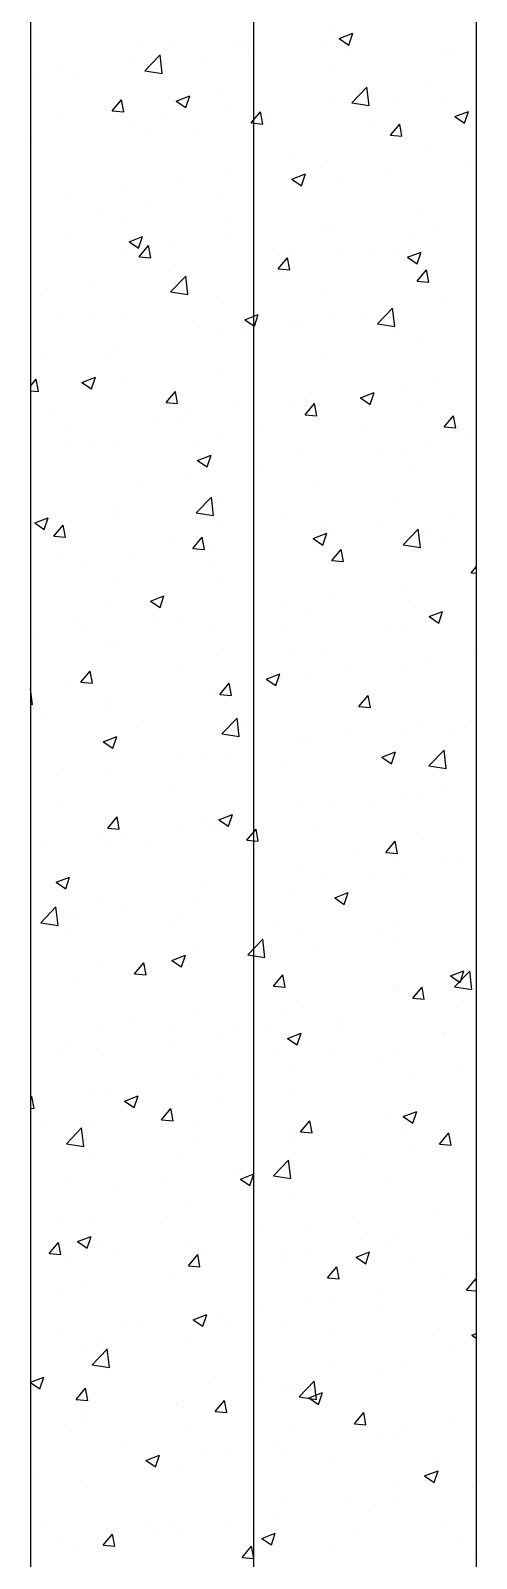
# Model space of a CAD drawing. Header units: millimetres. Extents: x 331487 to 517269, y 198509 to 399936.
# Drawn here: x 423704 to 423934, y 326280 to 327068 of the extents above; entities that cross this region are included whole.
import ezdxf

# ---------------------------------------------------------------- set-up
doc = ezdxf.new("R2010")
doc.units = ezdxf.units.MM
doc.header["$MEASUREMENT"] = 0
doc.layers.add('COLUMN', color=6, linetype='Continuous')
doc.layers.add('FOOTING', color=5, linetype='Continuous')

msp = doc.modelspace()

# ---------------------------------------------------------------- linework, layer by layer
at = {"layer": 'COLUMN'}
for p, q in [((423704.35, 327478.51), (423704.35, 324818.51)), ((423934.35, 325118.51), (423934.35, 327478.51))]:
    msp.add_line(p, q, dxfattribs=at)
at = {"layer": 'COLUMN', "color": 2, "linetype": 'Continuous'}
for p, q in [((423708.26, 327064.61), (423708.26, 327064.61)), ((423859.96, 327067.68), (423859.96, 327067.68)), ((423863.5, 327064.11), (423870.5, 327066.8)), ((423863.5, 327064.11), (423868.47, 327060.76)), ((423868.47, 327060.76), (423870.5, 327066.8)), ((423761.64, 327062.35), (423761.64, 327062.35)), ((423763.33, 327047.49), (423771.12, 327055.6)), ((423772.23, 327046.12), (423771.13, 327055.62)), ((423777.92, 327059.51), (423777.92, 327059.51)), ((423808.62, 327060.64), (423808.62, 327060.64)), ((423815.02, 327060.1), (423815.02, 327060.1)), ((423816.8, 327057.08), (423816.8, 327057.08)), ((423854.67, 327062.07), (423854.67, 327062.07)), ((423868.4, 327057.84), (423868.4, 327057.84)), ((423918.52, 327057.58), (423918.52, 327057.58)), ((423921.78, 327055.59), (423921.78, 327055.59)), ((423719.61, 327049.5), (423719.61, 327049.5)), ((423756.68, 327053.14), (423756.68, 327053.14)), ((423763.34, 327047.5), (423772.23, 327046.12)), ((423791.76, 327053.78), (423791.76, 327053.78)), ((423860.2, 327047.57), (423860.2, 327047.57)), ((423706.17, 327046.74), (423706.17, 327046.74)), ((423728.61, 327045.47), (423728.61, 327045.47)), ((423909.26, 327040.79), (423909.26, 327040.79)), ((423746.48, 327026.83), (423751.3, 327032.58)), ((423752.46, 327026.3), (423751.3, 327032.57)), ((423779.48, 327031.86), (423786.48, 327034.55)), ((423779.48, 327031.86), (423784.45, 327028.5)), ((423784.45, 327028.5), (423786.47, 327034.55)), ((423801.89, 327037.56), (423801.89, 327037.56)), ((423858.75, 327034.39), (423858.75, 327034.39)), ((423870.05, 327030.93), (423877.84, 327039.05)), ((423878.96, 327029.57), (423877.85, 327039.07)), ((423916.55, 327034.24), (423916.55, 327034.24)), ((423720.66, 327024.96), (423720.66, 327024.96)), ((423743.57, 327027.55), (423743.57, 327027.55)), ((423746.48, 327026.83), (423752.46, 327026.31)), ((423807.4, 327027.35), (423807.4, 327027.35)), ((423818.21, 327020.56), (423823.03, 327026.3)), ((423824.18, 327020.03), (423823.03, 327026.3)), ((423870.06, 327030.95), (423878.96, 327029.57)), ((423891.52, 327030.94), (423891.52, 327030.94)), ((423923.19, 327023.85), (423930.19, 327026.54)), ((423923.19, 327023.85), (423928.16, 327020.5)), ((423928.16, 327020.49), (423930.19, 327026.54)), ((423755.47, 327019.85), (423755.47, 327019.85)), ((423774.04, 327022.7), (423774.04, 327022.7)), ((423790.49, 327017.64), (423790.49, 327017.64)), ((423818.21, 327020.56), (423824.18, 327020.03)), ((423827.42, 327020.44), (423827.42, 327020.44)), ((423828.36, 327022.62), (423828.36, 327022.62)), ((423880.8, 327018.19), (423880.8, 327018.19)), ((423889.93, 327014.28), (423894.75, 327020.03)), ((423895.91, 327013.75), (423894.75, 327020.02)), ((423934.19, 327015.93), (423934.19, 327015.93)), ((423704.95, 327013.45), (423704.95, 327013.45)), ((423765.46, 327014.34), (423765.46, 327014.34)), ((423889.93, 327014.28), (423895.91, 327013.76)), ((423898.4, 327012.57), (423898.4, 327012.57)), ((423840.08, 327002.56), (423840.08, 327002.56)), ((423857.53, 327001.1), (423857.53, 327001.1)), ((423908.04, 327007.5), (423908.04, 327007.5)), ((423781.76, 326992.55), (423781.76, 326992.55)), ((423806.19, 326994.06), (423806.19, 326994.06)), ((423839.17, 326991.6), (423846.17, 326994.29)), ((423844.14, 326988.24), (423846.16, 326994.28)), ((423890.25, 326994.79), (423890.25, 326994.79)), ((423928.12, 326999.78), (423928.12, 326999.78)), ((423754.25, 326986.56), (423754.25, 326986.56)), ((423839.17, 326991.6), (423844.14, 326988.24)), ((423865.21, 326991.5), (423865.21, 326991.5)), ((423723.44, 326982.54), (423723.44, 326982.54)), ((423764.18, 326978.2), (423764.18, 326978.2)), ((423802.06, 326983.18), (423802.06, 326983.18)), ((423739.15, 326974.9), (423739.15, 326974.9)), ((423754.57, 326971.6), (423754.57, 326971.6)), ((423807.95, 326969.35), (423807.95, 326969.35)), ((423906.83, 326974.22), (423906.83, 326974.22)), ((423755.14, 326959.34), (423762.15, 326962.03)), ((423760.11, 326955.99), (423762.14, 326962.03)), ((423804.97, 326960.77), (423804.97, 326960.77)), ((423856.32, 326967.81), (423856.32, 326967.81)), ((423861.33, 326967.09), (423861.33, 326967.09)), ((423914.71, 326964.83), (423914.71, 326964.83)), ((423722.27, 326960.42), (423722.27, 326960.42)), ((423753.03, 326953.27), (423753.03, 326953.27)), ((423755.14, 326959.34), (423760.12, 326955.99)), ((423760.36, 326951.61), (423765.18, 326957.36)), ((423766.33, 326951.08), (423765.18, 326957.35)), ((423775.65, 326958.17), (423775.65, 326958.17)), ((423829.03, 326955.91), (423829.03, 326955.91)), ((423863.94, 326955.35), (423863.94, 326955.35)), ((423882.42, 326953.66), (423882.42, 326953.66)), ((423894.27, 326952.91), (423894.27, 326952.91)), ((423898.86, 326951.34), (423905.86, 326954.02)), ((423901.81, 326960.34), (423901.81, 326960.34)), ((423903.83, 326947.98), (423905.86, 326954.02)), ((423760.36, 326951.61), (423766.33, 326951.09)), ((423832.08, 326945.34), (423836.9, 326951.08)), ((423832.08, 326945.34), (423838.06, 326944.81)), ((423838.06, 326944.81), (423836.9, 326951.08)), ((423838.91, 326952.06), (423838.91, 326952.06)), ((423898.86, 326951.34), (423903.83, 326947.98)), ((423737.88, 326938.76), (423737.88, 326938.76)), ((423775.75, 326943.74), (423775.75, 326943.74)), ((423776.58, 326933.52), (423784.37, 326941.64)), ((423785.49, 326932.16), (423784.39, 326941.65)), ((423835.95, 326942.89), (423835.95, 326942.89)), ((423903.81, 326939.06), (423908.63, 326944.81)), ((423903.81, 326939.06), (423909.79, 326938.54)), ((423905.61, 326940.93), (423905.61, 326940.93)), ((423909.78, 326938.53), (423908.63, 326944.8)), ((423712.84, 326935.46), (423712.84, 326935.46)), ((423776.6, 326933.54), (423785.49, 326932.16)), ((423777.63, 326932.88), (423777.63, 326932.88)), ((423855.1, 326934.52), (423855.1, 326934.52)), ((423918.23, 326930.95), (423918.23, 326930.95)), ((423719.31, 326922.87), (423719.31, 326922.87)), ((423803.76, 326927.48), (423803.76, 326927.48)), ((423814.83, 326919.08), (423821.84, 326921.77)), ((423819.81, 326915.73), (423821.83, 326921.77)), ((423883.31, 326916.97), (423891.1, 326925.09)), ((423892.22, 326915.6), (423891.11, 326925.1)), ((423734.67, 326920.77), (423734.67, 326920.77)), ((423751.82, 326919.99), (423751.82, 326919.99)), ((423788.05, 326918.51), (423788.05, 326918.51)), ((423814.83, 326919.08), (423819.81, 326915.73)), ((423837.63, 326915.91), (423837.63, 326915.91)), ((423841.44, 326916.26), (423841.44, 326916.26)), ((423859.91, 326920.94), (423859.91, 326920.94)), ((423875.51, 326920.9), (423875.51, 326920.9)), ((423883.32, 326916.98), (423892.21, 326915.6)), ((423894.82, 326914), (423894.82, 326914)), ((423801.59, 326910.93), (423801.59, 326910.93)), ((423812.6, 326912.62), (423812.6, 326912.62)), ((423904.39, 326907.64), (423904.39, 326907.64)), ((423711.57, 326899.32), (423711.57, 326899.32)), ((423743.27, 326900.92), (423743.27, 326900.92)), ((423749.44, 326904.3), (423749.44, 326904.3)), ((423853.88, 326901.23), (423853.88, 326901.23)), ((423802.54, 326894.19), (423802.54, 326894.19)), ((423912.35, 326889.77), (423912.35, 326889.77)), ((423704.35, 326884.86), (423707.33, 326888.41)), ((423704.35, 326882.51), (423708.48, 326882.15)), ((423708.48, 326882.14), (423707.32, 326888.41)), ((423730.81, 326886.83), (423737.81, 326889.52)), ((423730.81, 326886.83), (423735.79, 326883.47)), ((423735.78, 326883.47), (423737.81, 326889.52)), ((423750.6, 326886.7), (423750.6, 326886.7)), ((423774.23, 326876.39), (423779.05, 326882.14)), ((423780.21, 326875.86), (423779.05, 326882.13)), ((423898.1, 326885.94), (423898.1, 326885.94)), ((423774.23, 326876.39), (423780.21, 326875.87)), ((423811.33, 326876.47), (423811.33, 326876.47)), ((423839.78, 326875.93), (423839.78, 326875.93)), ((423845.96, 326870.12), (423850.78, 326875.86)), ((423849.2, 326881.46), (423849.2, 326881.46)), ((423851.93, 326869.59), (423850.78, 326875.86)), ((423874.52, 326878.82), (423881.53, 326881.51)), ((423874.53, 326878.82), (423879.5, 326875.47)), ((423879.5, 326875.46), (423881.52, 326881.51)), ((423903.18, 326874.35), (423903.18, 326874.35)), ((423715.2, 326869.67), (423715.2, 326869.67)), ((423768.58, 326867.41), (423768.58, 326867.41)), ((423786.29, 326873.17), (423786.29, 326873.17)), ((423845.96, 326870.12), (423851.93, 326869.6)), ((423852.67, 326867.95), (423852.67, 326867.95)), ((423917.68, 326863.84), (423922.5, 326869.59)), ((423923.66, 326863.31), (423922.5, 326869.58)), ((423723.14, 326864.86), (423723.14, 326864.86)), ((423781.46, 326865.92), (423781.46, 326865.92)), ((423801.32, 326860.9), (423801.32, 326860.9)), ((423821.96, 326865.16), (423821.96, 326865.16)), ((423875.34, 326862.9), (423875.34, 326862.9)), ((423917.68, 326863.84), (423923.66, 326863.32)), ((423928.73, 326860.65), (423928.73, 326860.65)), ((423723.14, 326855.91), (423723.14, 326855.91)), ((423736.28, 326856.24), (423736.28, 326856.24)), ((423749.39, 326853.41), (423749.39, 326853.41)), ((423789.67, 326853.98), (423789.67, 326853.98)), ((423843.05, 326851.73), (423843.05, 326851.73)), ((423911.08, 326853.63), (423911.08, 326853.63)), ((423790.5, 326846.57), (423797.5, 326849.26)), ((423790.5, 326846.57), (423795.48, 326843.21)), ((423795.47, 326843.21), (423797.5, 326849.25)), ((423886.05, 326850.33), (423886.05, 326850.33)), ((423896.43, 326849.47), (423896.43, 326849.47)), ((423785.02, 326837.03), (423785.02, 326837.03)), ((423822.89, 326842.02), (423822.89, 326842.02)), ((423851.45, 326834.66), (423851.45, 326834.66)), ((423901.96, 326841.06), (423901.96, 326841.06)), ((423934.22, 326838.56), (423934.35, 326838.61)), ((423934.22, 326838.56), (423934.35, 326838.47)), ((423759.98, 326833.73), (423759.98, 326833.73)), ((423789.84, 326819.56), (423797.63, 326827.68)), ((423798.75, 326818.19), (423797.64, 326827.69)), ((423800.11, 326827.61), (423800.11, 326827.61)), ((423748.17, 326820.12), (423748.17, 326820.12)), ((423789.85, 326819.57), (423798.75, 326818.19)), ((423893.97, 326826.28), (423893.97, 326826.28)), ((423922.65, 326819.17), (423922.65, 326819.17)), ((423706.48, 326814.31), (423713.48, 326817)), ((423706.48, 326814.31), (423711.45, 326810.96)), ((423711.45, 326810.96), (423713.48, 326817)), ((423716.38, 326807.45), (423721.2, 326813.19)), ((423722.36, 326806.92), (423721.2, 326813.19)), ((423748.69, 326816.58), (423748.69, 326816.58)), ((423802.07, 326814.33), (423802.07, 326814.33)), ((423835.65, 326816.27), (423835.65, 326816.27)), ((423855.45, 326812.07), (423855.45, 326812.07)), ((423884.77, 326814.18), (423884.77, 326814.18)), ((423896.57, 326803.01), (423904.36, 326811.12)), ((423905.47, 326801.64), (423904.37, 326811.14)), ((423716.38, 326807.45), (423722.36, 326806.93)), ((423777.33, 326806.25), (423777.33, 326806.25)), ((423788.11, 326801.17), (423792.93, 326806.92)), ((423794.08, 326800.65), (423792.93, 326806.91)), ((423850.19, 326806.31), (423857.2, 326808.99)), ((423850.19, 326806.31), (423855.17, 326802.95)), ((423855.16, 326802.95), (423857.19, 326808.99)), ((423859.74, 326810.89), (423859.74, 326810.89)), ((423900.75, 326807.77), (423900.75, 326807.77)), ((423908.83, 326809.82), (423908.83, 326809.82)), ((423917.93, 326804.32), (423917.93, 326804.32)), ((423719.02, 326796.24), (423719.02, 326796.24)), ((423758.71, 326797.59), (423758.71, 326797.59)), ((423788.11, 326801.17), (423794.08, 326800.65)), ((423796.58, 326802.57), (423796.58, 326802.57)), ((423850.24, 326801.37), (423850.24, 326801.37)), ((423859.83, 326794.9), (423864.65, 326800.64)), ((423865.81, 326794.37), (423864.65, 326800.64)), ((423896.58, 326803.02), (423905.47, 326801.64)), ((423733.68, 326794.29), (423733.68, 326794.29)), ((423798.89, 326794.33), (423798.89, 326794.33)), ((423859.61, 326794.31), (423859.61, 326794.31)), ((423859.83, 326794.9), (423865.81, 326794.38)), ((423931.56, 326788.62), (423934.35, 326791.95)), ((423931.56, 326788.62), (423934.35, 326788.38)), ((423746.95, 326786.83), (423746.95, 326786.83)), ((423801.3, 326784.3), (423801.3, 326784.3)), ((423896.34, 326779.73), (423896.34, 326779.73)), ((423742.98, 326774.29), (423742.98, 326774.29)), ((423766.17, 326774.05), (423773.17, 326776.74)), ((423766.17, 326774.05), (423771.15, 326770.7)), ((423771.14, 326770.7), (423773.17, 326776.74)), ((423858.47, 326774.74), (423858.47, 326774.74)), ((423899.53, 326774.48), (423899.53, 326774.48)), ((423729.21, 326765.48), (423729.21, 326765.48)), ((423833.43, 326771.45), (423833.43, 326771.45)), ((423849.02, 326768.08), (423849.02, 326768.08)), ((423909.88, 326766.04), (423916.89, 326768.73)), ((423909.88, 326766.04), (423914.86, 326762.69)), ((423914.86, 326762.69), (423916.88, 326768.73)), ((423732.4, 326758.15), (423732.4, 326758.15)), ((423770.28, 326763.13), (423770.28, 326763.13)), ((423782.59, 326763.23), (423782.59, 326763.23)), ((423797.68, 326761.04), (423797.68, 326761.04)), ((423835.98, 326760.97), (423835.98, 326760.97)), ((423889.36, 326758.72), (423889.36, 326758.72)), ((423897.81, 326759.31), (423897.81, 326759.31)), ((423707.37, 326754.85), (423707.37, 326754.85)), ((423745.74, 326753.54), (423745.74, 326753.54)), ((423750.3, 326752.05), (423750.3, 326752.05)), ((423803.68, 326749.8), (423803.68, 326749.8)), ((423839.49, 326749.3), (423839.49, 326749.3)), ((423933.19, 326748.6), (423933.19, 326748.6)), ((423857.06, 326747.54), (423857.06, 326747.54)), ((423870.03, 326740.29), (423870.03, 326740.29)), ((423898.31, 326741.19), (423898.31, 326741.19)), ((423910.44, 326745.29), (423910.44, 326745.29)), ((423730.26, 326732.23), (423735.08, 326737.98)), ((423730.26, 326732.23), (423736.23, 326731.71)), ((423736.23, 326731.7), (423735.07, 326737.97)), ((423781.17, 326739.29), (423781.17, 326739.29)), ((423825.86, 326733.79), (423832.86, 326736.48)), ((423825.86, 326733.79), (423830.84, 326730.44)), ((423830.83, 326730.43), (423832.86, 326736.48)), ((423832.16, 326735.3), (423832.16, 326735.3)), ((423847.8, 326734.79), (423847.8, 326734.79)), ((423705.28, 326720.78), (423704.35, 326728.81)), ((423722.85, 326729.28), (423722.85, 326729.28)), ((423796.46, 326727.75), (423796.46, 326727.75)), ((423801.98, 326725.95), (423806.8, 326731.7)), ((423801.98, 326725.95), (423807.96, 326725.43)), ((423807.96, 326725.43), (423806.8, 326731.69)), ((423807.13, 326732.01), (423807.13, 326732.01)), ((423873.71, 326719.68), (423878.53, 326725.42)), ((423879.68, 326719.15), (423878.53, 326725.42)), ((423704.35, 326720.93), (423705.28, 326720.78)), ((423706.1, 326718.71), (423706.1, 326718.71)), ((423743.97, 326723.69), (423743.97, 326723.69)), ((423744.52, 326720.25), (423744.52, 326720.25)), ((423873.71, 326719.68), (423879.68, 326719.16)), ((423709.32, 326714.65), (423709.32, 326714.65)), ((423762.7, 326712.4), (423762.7, 326712.4)), ((423803.1, 326705.6), (423810.89, 326713.71)), ((423812.01, 326704.23), (423810.9, 326713.73)), ((423816.08, 326710.14), (423816.08, 326710.14)), ((423906.88, 326709.16), (423906.88, 326709.16)), ((423931.92, 326712.46), (423931.92, 326712.46)), ((423741.84, 326701.54), (423748.84, 326704.23)), ((423741.84, 326701.54), (423746.81, 326698.18)), ((423746.81, 326698.18), (423748.84, 326704.22)), ((423803.11, 326705.61), (423812.01, 326704.23)), ((423843.73, 326700.85), (423843.73, 326700.85)), ((423846.59, 326701.5), (423846.59, 326701.5)), ((423869.46, 326707.89), (423869.46, 326707.89)), ((423897.1, 326707.9), (423897.1, 326707.9)), ((423922.85, 326705.63), (423922.85, 326705.63)), ((423795.24, 326694.46), (423795.24, 326694.46)), ((423805.85, 326695.86), (423805.85, 326695.86)), ((423885.55, 326693.53), (423892.55, 326696.22)), ((423885.55, 326693.53), (423890.53, 326690.17)), ((423890.52, 326690.17), (423892.55, 326696.22)), ((423893.68, 326699.65), (423893.68, 326699.65)), ((423909.82, 326689.04), (423917.61, 326697.16)), ((423918.73, 326687.68), (423917.63, 326697.17)), ((423743.31, 326686.96), (423743.31, 326686.96)), ((423780.82, 326692.57), (423780.82, 326692.57)), ((423835.36, 326689.64), (423835.36, 326689.64)), ((423909.84, 326689.06), (423918.73, 326687.68)), ((423717.66, 326684.25), (423717.66, 326684.25)), ((423777.04, 326679.63), (423777.04, 326679.63)), ((423917.64, 326677.69), (423917.64, 326677.69)), ((423718.72, 326669.62), (423718.72, 326669.62)), ((423880.57, 326669.72), (423880.57, 326669.72)), ((423895.88, 326674.61), (423895.88, 326674.61)), ((423905.61, 326673.02), (423905.61, 326673.02)), ((423743.23, 326661.3), (423743.23, 326661.3)), ((423744.13, 326657.01), (423748.95, 326662.76)), ((423750.11, 326656.48), (423748.95, 326662.75)), ((423801.53, 326661.28), (423808.53, 326663.96)), ((423801.53, 326661.28), (423806.5, 326657.92)), ((423806.5, 326657.92), (423808.53, 326663.96)), ((423817.42, 326661.41), (423817.42, 326661.41)), ((423845.37, 326668.21), (423845.37, 326668.21)), ((423859.32, 326667.68), (423859.32, 326667.68)), ((423742.09, 326653.67), (423742.09, 326653.67)), ((423744.13, 326657.01), (423750.11, 326656.49)), ((423779.55, 326656.42), (423779.55, 326656.42)), ((423794.03, 326661.17), (423794.03, 326661.17)), ((423796.61, 326659.04), (423796.61, 326659.04)), ((423801, 326657.67), (423801, 326657.67)), ((423815.86, 326650.74), (423820.68, 326656.48)), ((423821.83, 326650.21), (423820.68, 326656.48)), ((423849.99, 326656.79), (423849.99, 326656.79)), ((423903.37, 326654.53), (423903.37, 326654.53)), ((423710.93, 326650.12), (423710.93, 326650.12)), ((423742.68, 326647.66), (423742.68, 326647.66)), ((423754.51, 326653.12), (423754.51, 326653.12)), ((423764.31, 326647.87), (423764.31, 326647.87)), ((423815.86, 326650.74), (423821.83, 326650.21)), ((423817.69, 326645.61), (423817.69, 326645.61)), ((423887.58, 326644.46), (423892.4, 326650.21)), ((423893.56, 326643.93), (423892.4, 326650.2)), ((423871.07, 326643.36), (423871.07, 326643.36)), ((423887.58, 326644.46), (423893.56, 326643.94)), ((423894.67, 326641.32), (423894.67, 326641.32)), ((423917.17, 326638.56), (423917.17, 326638.56)), ((423924.46, 326641.1), (423924.46, 326641.1)), ((423717.51, 326629.02), (423724.51, 326631.71)), ((423722.48, 326625.67), (423724.51, 326631.71)), ((423844.16, 326634.92), (423844.16, 326634.92)), ((423854.27, 326630.28), (423854.27, 326630.28)), ((423879.3, 326633.58), (423879.3, 326633.58)), ((423897.51, 326632.68), (423897.51, 326632.68)), ((423717.51, 326629.02), (423722.48, 326625.67)), ((423791.11, 326621.96), (423791.11, 326621.96)), ((423792.81, 326627.88), (423792.81, 326627.88)), ((423839.19, 326622.67), (423839.19, 326622.67)), ((423861.22, 326621.01), (423868.22, 326623.7)), ((423866.19, 326617.66), (423868.22, 326623.7)), ((423709.63, 326608.18), (423717.42, 326616.3)), ((423718.54, 326606.82), (423717.44, 326616.31)), ((423740.87, 326620.38), (423740.87, 326620.38)), ((423753.24, 326616.98), (423753.24, 326616.98)), ((423861.22, 326621.01), (423866.2, 326617.66)), ((423709.65, 326608.2), (423718.54, 326606.82)), ((423723.33, 326610.47), (423723.33, 326610.47)), ((423728.21, 326613.68), (423728.21, 326613.68)), ((423776.71, 326608.21), (423776.71, 326608.21)), ((423780.87, 326612.66), (423780.87, 326612.66)), ((423893.45, 326608.03), (423893.45, 326608.03)), ((423722.56, 326602.65), (423722.56, 326602.65)), ((423816.36, 326591.63), (423824.15, 326599.75)), ((423825.26, 326590.26), (423824.16, 326599.76)), ((423830.09, 326605.96), (423830.09, 326605.96)), ((423842.94, 326601.63), (423842.94, 326601.63)), ((423883.48, 326603.7), (423883.48, 326603.7)), ((423890.87, 326599.12), (423890.87, 326599.12)), ((423777.2, 326588.76), (423784.2, 326591.45)), ((423782.17, 326585.4), (423784.2, 326591.45)), ((423791.6, 326594.59), (423791.6, 326594.59)), ((423816.37, 326591.64), (423825.26, 326590.26)), ((423827.96, 326590.84), (423827.96, 326590.84)), ((423852.99, 326594.13), (423852.99, 326594.13)), ((423739.66, 326587.09), (423739.66, 326587.09)), ((423758.01, 326581.79), (423762.83, 326587.54)), ((423763.98, 326581.26), (423762.83, 326587.53)), ((423764.81, 326582.52), (423764.81, 326582.52)), ((423777.2, 326588.76), (423782.17, 326585.41)), ((423920.91, 326580.75), (423927.91, 326583.44)), ((423923.08, 326575.08), (423930.87, 326583.2)), ((423925.88, 326577.4), (423927.91, 326583.44)), ((423931.99, 326573.71), (423930.88, 326583.21)), ((423726.93, 326577.54), (423726.93, 326577.54)), ((423758.01, 326581.79), (423763.98, 326581.27)), ((423829.73, 326575.52), (423834.55, 326581.26)), ((423829.73, 326575.52), (423835.71, 326574.99)), ((423835.71, 326574.99), (423834.55, 326581.26)), ((423892.23, 326574.74), (423892.23, 326574.74)), ((423901.46, 326569.24), (423906.28, 326574.99)), ((423907.43, 326568.71), (423906.28, 326574.98)), ((423920.91, 326580.75), (423925.89, 326577.4)), ((423923.09, 326575.09), (423931.99, 326573.71)), ((423841.72, 326568.34), (423841.72, 326568.34)), ((423893.38, 326573.02), (423893.38, 326573.02)), ((423901.46, 326569.24), (423907.44, 326568.72)), ((423927.72, 326567.99), (423927.72, 326567.99)), ((423790.38, 326561.3), (423790.38, 326561.3)), ((423835.06, 326563.01), (423835.06, 326563.01)), ((423864.56, 326559.68), (423864.56, 326559.68)), ((423738.44, 326553.8), (423738.44, 326553.8)), ((423757.24, 326557.11), (423757.24, 326557.11)), ((423776.74, 326553), (423776.74, 326553)), ((423801.65, 326551.4), (423801.65, 326551.4)), ((423810.62, 326554.86), (423810.62, 326554.86)), ((423826.69, 326554.69), (423826.69, 326554.69)), ((423836.89, 326548.5), (423843.89, 326551.19)), ((423841.86, 326545.14), (423843.89, 326551.19)), ((423864, 326552.6), (423864, 326552.6)), ((423917.34, 326551.06), (423917.34, 326551.06)), ((423724.94, 326545.94), (423724.94, 326545.94)), ((423778.32, 326543.68), (423778.32, 326543.68)), ((423836.89, 326548.5), (423841.86, 326545.14)), ((423917.39, 326550.35), (423917.39, 326550.35)), ((423718.43, 326542.99), (423718.43, 326542.99)), ((423738.5, 326543.08), (423738.5, 326543.08)), ((423831.71, 326541.42), (423831.71, 326541.42)), ((423859.03, 326541.05), (423859.03, 326541.05)), ((423885.09, 326539.17), (423885.09, 326539.17)), ((423891.02, 326541.45), (423891.02, 326541.45)), ((423789.16, 326528.01), (423789.16, 326528.01)), ((423800.71, 326531.04), (423800.71, 326531.04)), ((423840.51, 326535.05), (423840.51, 326535.05)), ((423901.41, 326528.55), (423901.41, 326528.55)), ((423926.44, 326531.85), (423926.44, 326531.85)), ((423737.23, 326520.51), (423737.23, 326520.51)), ((423742.39, 326521.03), (423742.39, 326521.03)), ((423838.25, 326520.24), (423838.25, 326520.24)), ((423704.35, 326517.84), (423704.98, 326518.59)), ((423704.35, 326512.48), (423706.13, 326512.32)), ((423706.13, 326512.32), (423704.97, 326518.59)), ((423752.87, 326516.25), (423759.87, 326518.93)), ((423752.87, 326516.25), (423757.84, 326512.89)), ((423757.84, 326512.89), (423759.87, 326518.93)), ((423771.88, 326506.57), (423776.7, 326512.32)), ((423775.35, 326511.96), (423775.35, 326511.96)), ((423777.86, 326506.04), (423776.7, 326512.31)), ((423800.38, 326515.25), (423800.38, 326515.25)), ((423737.34, 326506.28), (423737.34, 326506.28)), ((423771.88, 326506.57), (423777.86, 326506.05)), ((423790.73, 326504.03), (423790.73, 326504.03)), ((423843.61, 326500.3), (423848.43, 326506.04)), ((423849.58, 326499.77), (423848.43, 326506.04)), ((423889.8, 326508.16), (423889.8, 326508.16)), ((423896.58, 326508.24), (423903.58, 326510.92)), ((423896.58, 326508.24), (423901.55, 326504.88)), ((423897.22, 326506.05), (423897.22, 326506.05)), ((423901.55, 326504.88), (423903.58, 326510.92)), ((423712.19, 326503.64), (423712.19, 326503.64)), ((423722.89, 326494.22), (423730.68, 326502.34)), ((423731.8, 326492.85), (423730.69, 326502.35)), ((423838.9, 326496.04), (423838.9, 326496.04)), ((423839.29, 326501.76), (423839.29, 326501.76)), ((423843.61, 326500.3), (423849.58, 326499.77)), ((423844.11, 326501.77), (423844.11, 326501.77)), ((423897.49, 326499.52), (423897.49, 326499.52)), ((423915.33, 326494.02), (423920.15, 326499.77)), ((423921.31, 326493.49), (423920.15, 326499.76)), ((423722.9, 326494.23), (423731.8, 326492.85)), ((423787.95, 326494.72), (423787.95, 326494.72)), ((423875.1, 326489.11), (423875.1, 326489.11)), ((423900.14, 326492.41), (423900.14, 326492.41)), ((423915.33, 326494.02), (423921.31, 326493.5)), ((423736.01, 326487.22), (423736.01, 326487.22)), ((423780.58, 326486.03), (423780.58, 326486.03)), ((423811.95, 326480.8), (423811.95, 326480.8)), ((423829.62, 326477.67), (423837.41, 326485.79)), ((423838.52, 326476.3), (423837.42, 326485.8)), ((423722.26, 326476.02), (423722.26, 326476.02)), ((423749.04, 326472.51), (423749.04, 326472.51)), ((423774.07, 326475.81), (423774.07, 326475.81)), ((423812.56, 326475.98), (423819.56, 326478.67)), ((423812.56, 326475.98), (423817.53, 326472.63)), ((423817.53, 326472.63), (423819.56, 326478.67)), ((423829.63, 326477.68), (423838.52, 326476.3)), ((423888.59, 326474.87), (423888.59, 326474.87)), ((423838.08, 326468.47), (423838.08, 326468.47)), ((423786.73, 326461.43), (423786.73, 326461.43)), ((423911.7, 326457.95), (423911.7, 326457.95)), ((423717.87, 326455.18), (423717.87, 326455.18)), ((423734.79, 326453.93), (423734.79, 326453.93)), ((423771.25, 326452.93), (423771.25, 326452.93)), ((423824.63, 326450.67), (423824.63, 326450.67)), ((423848.79, 326449.67), (423848.79, 326449.67)), ((423873.83, 326452.97), (423873.83, 326452.97)), ((423714.03, 326437.63), (423718.85, 326443.37)), ((423720.01, 326437.1), (423718.85, 326443.37)), ((423728.54, 326443.73), (423735.54, 326446.42)), ((423728.54, 326443.73), (423733.51, 326440.38)), ((423733.51, 326440.37), (423735.53, 326446.42)), ((423738.96, 326441.75), (423738.96, 326441.75)), ((423785.64, 326441.36), (423785.64, 326441.36)), ((423878.02, 326448.42), (423878.02, 326448.42)), ((423887.37, 326441.59), (423887.37, 326441.59)), ((423893.09, 326446.39), (423893.09, 326446.39)), ((423931.4, 326446.16), (423931.4, 326446.16)), ((423714.03, 326437.63), (423720.01, 326437.11)), ((423722.73, 326433.07), (423722.73, 326433.07)), ((423747.77, 326436.37), (423747.77, 326436.37)), ((423785.76, 326431.35), (423790.58, 326437.1)), ((423791.73, 326430.82), (423790.58, 326437.09)), ((423792.34, 326439.49), (423792.34, 326439.49)), ((423834.77, 326436.38), (423834.77, 326436.38)), ((423836.86, 326435.18), (423836.86, 326435.18)), ((423845.72, 326437.24), (423845.72, 326437.24)), ((423872.25, 326435.72), (423879.25, 326438.41)), ((423872.25, 326435.72), (423877.22, 326432.37)), ((423877.22, 326432.37), (423879.25, 326438.41)), ((423899.1, 326434.98), (423899.1, 326434.98)), ((423776.45, 326426.37), (423776.45, 326426.37)), ((423785.52, 326428.14), (423785.52, 326428.14)), ((423785.76, 326431.35), (423791.73, 326430.83)), ((423857.48, 326425.08), (423862.3, 326430.82)), ((423857.48, 326425.08), (423863.46, 326424.56)), ((423863.46, 326424.55), (423862.3, 326430.82)), ((423733.58, 326420.64), (423733.58, 326420.64)), ((423885.39, 326418.51), (423885.39, 326418.51)), ((423917.05, 326424.43), (423917.05, 326424.43)), ((423929.21, 326418.8), (423934.03, 326424.55)), ((423929.21, 326418.8), (423934.35, 326418.35)), ((423934.35, 326422.8), (423934.03, 326424.54)), ((423718.13, 326416.36), (423718.13, 326416.36)), ((423822.49, 326410.23), (423822.49, 326410.23)), ((423847.52, 326413.52), (423847.52, 326413.52)), ((423858.73, 326414.42), (423858.73, 326414.42)), ((423751.36, 326402.1), (423751.36, 326402.1)), ((423759.33, 326401.91), (423759.33, 326401.91)), ((423788.23, 326403.47), (423795.23, 326406.16)), ((423788.23, 326403.47), (423793.2, 326400.11)), ((423793.2, 326400.11), (423795.23, 326406.16)), ((423800.41, 326404.41), (423800.41, 326404.41)), ((423835.64, 326401.89), (423835.64, 326401.89)), ((423886.15, 326408.3), (423886.15, 326408.3)), ((423721.46, 326396.93), (423721.46, 326396.93)), ((423742.09, 326394.4), (423742.09, 326394.4)), ((423784.3, 326394.85), (423784.3, 326394.85)), ((423804.74, 326399.84), (423804.74, 326399.84)), ((423858.12, 326397.58), (423858.12, 326397.58)), ((423911.5, 326395.33), (423911.5, 326395.33)), ((423931.94, 326395.46), (423934.35, 326396.38)), ((423931.94, 326395.46), (423934.35, 326393.84)), ((423732.36, 326387.36), (423732.36, 326387.36)), ((423736.15, 326380.26), (423743.94, 326388.37)), ((423745.06, 326378.89), (423743.95, 326388.39)), ((423922.24, 326387.38), (423922.24, 326387.38)), ((423736.16, 326380.27), (423745.06, 326378.89)), ((423859.09, 326379.07), (423859.09, 326379.07)), ((423896.92, 326379.43), (423896.92, 326379.43)), ((423704.35, 326371.27), (423711.21, 326373.9)), ((423704.35, 326371.12), (423709.18, 326367.86)), ((423709.18, 326367.86), (423711.2, 326373.9)), ((423796.18, 326370.79), (423796.18, 326370.79)), ((423821.21, 326374.08), (423821.21, 326374.08)), ((423842.87, 326363.7), (423850.66, 326371.82)), ((423851.78, 326362.34), (423850.68, 326371.83)), ((423884.94, 326375.01), (423884.94, 326375.01)), ((423727.91, 326362.41), (423732.73, 326368.15)), ((423727.91, 326362.41), (423733.88, 326361.89)), ((423733.88, 326361.88), (423732.72, 326368.15)), ((423733.03, 326362.47), (423733.03, 326362.47)), ((423834.43, 326368.6), (423834.43, 326368.6)), ((423838.6, 326369.42), (423838.6, 326369.42)), ((423842.89, 326363.72), (423851.78, 326362.34)), ((423847.92, 326363.21), (423854.92, 326365.89)), ((423847.92, 326363.21), (423852.89, 326359.85)), ((423852.89, 326359.85), (423854.92, 326365.89)), ((423731.15, 326354.07), (423731.15, 326354.07)), ((423780.28, 326359.4), (423780.28, 326359.4)), ((423783.08, 326361.56), (423783.08, 326361.56)), ((423799.63, 326356.13), (423804.45, 326361.88)), ((423799.63, 326356.13), (423805.61, 326355.61)), ((423805.61, 326355.61), (423804.45, 326361.87)), ((423871.36, 326349.86), (423876.18, 326355.6)), ((423877.33, 326349.33), (423876.18, 326355.6)), ((423721.97, 326349.39), (423721.97, 326349.39)), ((423731.88, 326351), (423731.88, 326351)), ((423785.27, 326348.74), (423785.27, 326348.74)), ((423838.65, 326346.49), (423838.65, 326346.49)), ((423871.36, 326349.86), (423877.33, 326349.34)), ((423895.94, 326347.94), (423895.94, 326347.94)), ((423920.97, 326351.24), (423920.97, 326351.24)), ((423832.78, 326339.63), (423832.78, 326339.63)), ((423883.72, 326341.72), (423883.72, 326341.72)), ((423892.03, 326344.23), (423892.03, 326344.23)), ((423752.97, 326337.56), (423752.97, 326337.56)), ((423763.89, 326330.95), (423770.9, 326333.64)), ((423763.9, 326330.95), (423768.87, 326327.6)), ((423768.87, 326327.6), (423770.89, 326333.64)), ((423769.87, 326331.35), (423769.87, 326331.35)), ((423794.91, 326334.64), (423794.91, 326334.64)), ((423806.35, 326335.31), (423806.35, 326335.31)), ((423833.21, 326335.32), (423833.21, 326335.32)), ((423859.73, 326333.05), (423859.73, 326333.05)), ((423913.12, 326330.8), (423913.12, 326330.8)), ((423706.72, 326323.03), (423706.72, 326323.03)), ((423781.87, 326328.27), (423781.87, 326328.27)), ((423907.61, 326322.95), (423914.61, 326325.63)), ((423907.61, 326322.95), (423912.58, 326319.59)), ((423912.58, 326319.59), (423914.61, 326325.63)), ((423729.93, 326320.78), (423729.93, 326320.78)), ((423892.79, 326319.76), (423892.79, 326319.76)), ((423932.54, 326316.78), (423932.54, 326316.78)), ((423834.47, 326309.75), (423834.47, 326309.75)), ((423869.63, 326308.5), (423869.63, 326308.5)), ((423882.51, 326308.43), (423882.51, 326308.43)), ((423894.66, 326311.8), (423894.66, 326311.8)), ((423711.99, 326300.17), (423711.99, 326300.17)), ((423776.16, 326299.74), (423776.16, 326299.74)), ((423806.47, 326300.19), (423806.47, 326300.19)), ((423832, 326302.03), (423832, 326302.03)), ((423741.78, 326287.19), (423746.6, 326292.94)), ((423743.57, 326291.91), (423743.57, 326291.91)), ((423747.76, 326286.66), (423746.6, 326292.93)), ((423765.37, 326297.91), (423765.37, 326297.91)), ((423768.6, 326295.2), (423768.6, 326295.2)), ((423780.65, 326294.98), (423780.65, 326294.98)), ((423818.75, 326295.65), (423818.75, 326295.65)), ((423823.59, 326290.69), (423830.59, 326293.38)), ((423828.56, 326287.34), (423830.58, 326293.38)), ((423872.14, 326293.4), (423872.14, 326293.4)), ((423916.75, 326297.8), (423916.75, 326297.8)), ((423925.52, 326291.14), (423925.52, 326291.14)), ((423717.84, 326289.73), (423717.84, 326289.73)), ((423728.71, 326287.49), (423728.71, 326287.49)), ((423741.78, 326287.19), (423747.76, 326286.67)), ((423813.51, 326280.91), (423818.33, 326286.66)), ((423819.48, 326280.39), (423818.33, 326286.65)), ((423823.59, 326290.69), (423828.56, 326287.34)), ((423858.44, 326287.79), (423858.44, 326287.79)), ((423813.51, 326280.91), (423819.48, 326280.39)), ((423933.23, 326282.64), (423933.23, 326282.64))]:
    msp.add_line(p, q, dxfattribs=at)
at = {"layer": 'FOOTING'}
msp.add_line((423819.35, 327708.51), (423819.35, 324818.51), dxfattribs=at)

doc.saveas('drawing.dxf')
